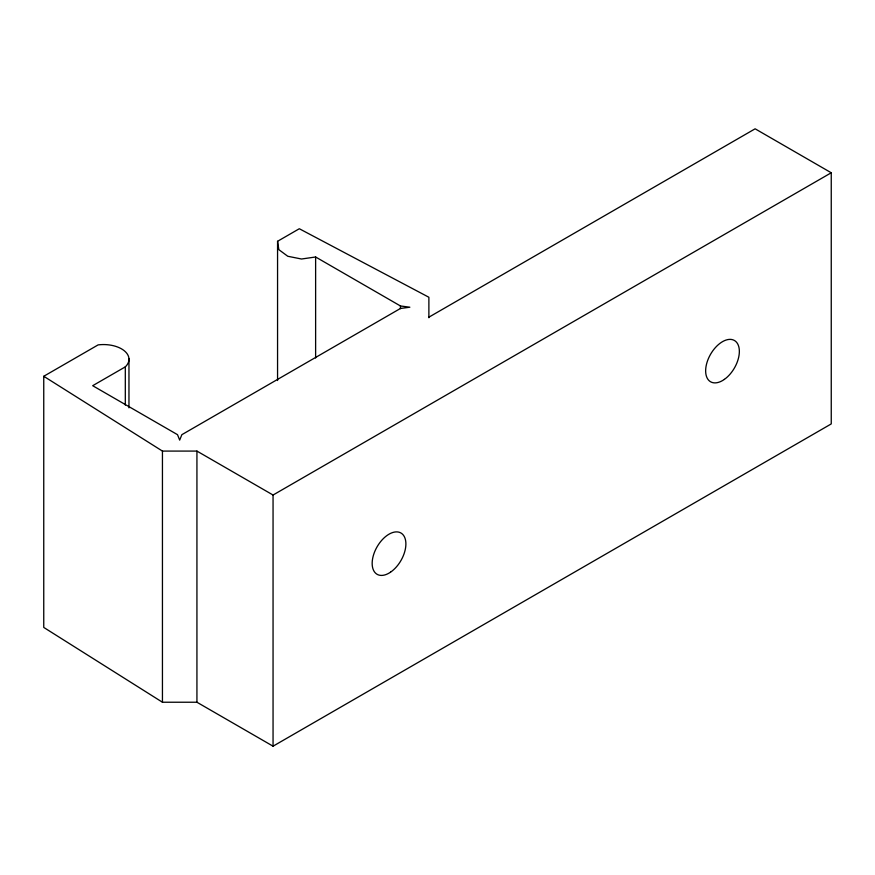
<?xml version="1.0" encoding="UTF-8"?>
<svg xmlns="http://www.w3.org/2000/svg" width="875" height="875" viewBox="0 0 875 875"><rect width="100%" height="100%" fill="white"/><g stroke="black" fill="none" stroke-linecap="round" stroke-linejoin="round"><path stroke-width="1.31" d="M428.881 317.177L755.125 128.811L831.25 172.769L831.25 423.916L273.055 746.189L196.93 702.231L162.444 702.231L43.75 627.43L43.75 376.283L98.12 344.892A25.473 14.711 0 0 1 124.228 350.711A25.473 14.711 0 0 1 125.311 366.866L125.311 405.081M277.561 380.516L277.561 241.292L299.316 228.736L428.881 297.259L428.881 317.734M125.311 366.866L92.684 385.7L177.516 434.678L179.681 440.103L181.858 434.678L400.444 308.47L409.85 307.212L400.444 305.966L315.623 256.988L301.514 259.011L287.777 256.266L278.83 249.648L277.561 241.292M43.75 376.283L162.444 451.084L196.93 451.084L273.055 495.031L831.25 172.769M400.444 305.966L400.444 308.689M315.623 256.988L315.623 357.995M273.055 495.031L273.055 746.189M196.93 451.084L196.93 702.231M162.444 451.084L162.444 702.231M128.964 358.695L128.964 407.837M390.534 572.173A23.833 13.759 -60 0 0 402.817 534.494A23.833 13.759 -60 0 0 373.734 554.291A23.833 13.759 -60 0 0 390.534 572.173M724.391 379.378A23.833 13.759 -60 0 0 736.061 341.742A23.833 13.759 -60 0 0 707.055 362.261A23.833 13.759 -60 0 0 724.391 379.378"/></g></svg>
